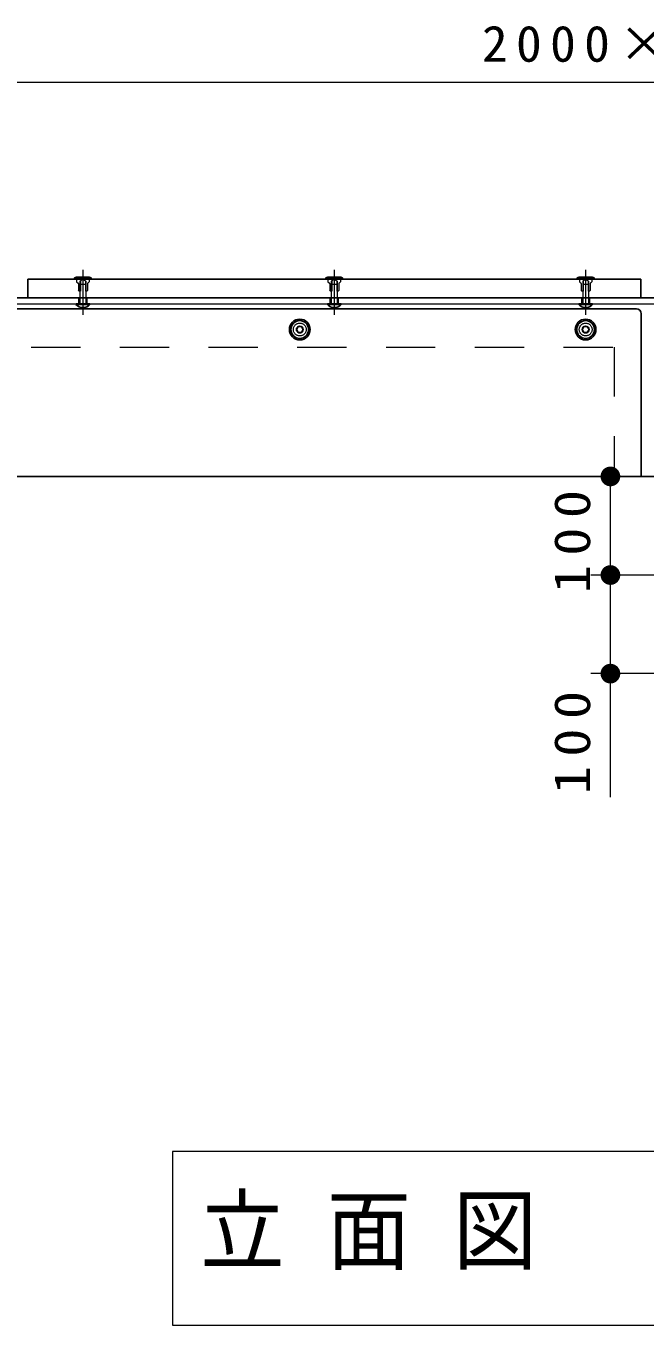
# Model space of a CAD drawing. Units: millimetres on the paper, with parts at other scales. Extents: x -385 to 0, y -19 to 267.
# Drawn here: x -313.6 to -282.2, y 35.9 to 101.7 of the extents above; entities that cross this region are included whole.
import ezdxf

# ---------------------------------------------------------------- set-up
doc = ezdxf.new("R2010")
doc.units = ezdxf.units.MM
doc.linetypes.add('USER1', pattern=[4.5, 2.5, -2])
doc.linetypes.add('USER2', pattern=[6, 3, -1, 1, -1])
doc.layers.add('LY_1', color=7, linetype='Continuous', lineweight=13)
doc.styles.add('ＭＳ ゴシック', font='')
doc.styles.get('ＭＳ ゴシック').set_extended_font_data('MS Gothic')

# ---------------------------------------------------------------- blocks, each defined once
blk = doc.blocks.new('filled_dot')
at = {"color": 0, "linetype": 'Continuous', "lineweight": -2, "const_width": 1.25}
blk.add_lwpolyline([(-0.625, 0, 1), (0.625, 0, 1)], format="xyb", close=True, dxfattribs=at)

msp = doc.modelspace()

# ---------------------------------------------------------------- linework, layer by layer
at = {"layer": 'LY_1'}
for p, q in [((-332.23, 98.895), (-232.23, 98.895)), ((-325.73, 87.645), (-238.73, 87.645)), ((-275.73, 78.895), (-284.923, 78.895)), ((-283.923, 73.895), (-283.923, 78.895)), ((-275.73, 73.895), (-284.923, 73.895)), ((-275.73, 73.895), (-284.923, 73.895)), ((-283.923, 62.634), (-283.923, 73.895)), ((-275.73, 68.895), (-284.923, 68.895)), ((-306.13, 44.663), (-306.13, 35.863)), ((-258.33, 44.663), (-306.13, 44.663)), ((-306.13, 35.863), (-258.33, 35.863))]:
    msp.add_line(p, q, dxfattribs=at)
at = {"layer": 'LY_1', "lineweight": 25}
for p, q in [((-311.005, 88.995), (-311.105, 88.97)), ((-310.255, 88.97), (-311.105, 88.97)), ((-311.105, 88.97), (-311.105, 88.895)), ((-310.355, 88.995), (-311.005, 88.995)), ((-310.355, 88.995), (-310.255, 88.97)), ((-310.255, 88.97), (-310.255, 88.895)), ((-298.255, 88.995), (-298.355, 88.97)), ((-297.505, 88.97), (-298.355, 88.97)), ((-298.355, 88.97), (-298.355, 88.895)), ((-297.605, 88.995), (-298.255, 88.995)), ((-297.605, 88.995), (-297.505, 88.97)), ((-297.505, 88.97), (-297.505, 88.895)), ((-285.505, 88.995), (-285.605, 88.97)), ((-284.755, 88.97), (-285.605, 88.97)), ((-285.605, 88.97), (-285.605, 88.895)), ((-284.855, 88.995), (-285.505, 88.995)), ((-284.855, 88.995), (-284.755, 88.97)), ((-284.755, 88.97), (-284.755, 88.895)), ((-313.48, 88.895), (-282.38, 88.895)), ((-313.48, 88.895), (-313.48, 87.945)), ((-282.38, 88.895), (-282.38, 87.945)), ((-335.48, 87.945), (-282.23, 87.945)), ((-311.03, 87.645), (-311.03, 87.62)), ((-311.03, 87.645), (-310.33, 87.645)), ((-311.03, 87.62), (-310.33, 87.62)), ((-310.33, 87.645), (-310.33, 87.62)), ((-298.28, 87.645), (-298.28, 87.62)), ((-298.28, 87.645), (-297.58, 87.645)), ((-298.28, 87.62), (-297.58, 87.62)), ((-297.58, 87.645), (-297.58, 87.62)), ((-285.53, 87.645), (-285.53, 87.62)), ((-285.53, 87.645), (-284.83, 87.645)), ((-285.53, 87.62), (-284.83, 87.62)), ((-284.83, 87.645), (-284.83, 87.62)), ((-250.98, 87.945), (-282.23, 87.945)), ((-329.855, 87.395), (-282.605, 87.395)), ((-282.355, 87.145), (-282.355, 78.895)), ((-299.853, 86.345), (-299.767, 86.495)), ((-299.853, 86.345), (-299.767, 86.195)), ((-299.594, 86.495), (-299.767, 86.495)), ((-299.594, 86.495), (-299.507, 86.345)), ((-299.594, 86.195), (-299.507, 86.345)), ((-285.353, 86.345), (-285.267, 86.495)), ((-285.353, 86.345), (-285.267, 86.195)), ((-285.094, 86.495), (-285.267, 86.495)), ((-285.094, 86.495), (-285.007, 86.345)), ((-285.094, 86.195), (-285.007, 86.345)), ((-299.594, 86.195), (-299.767, 86.195)), ((-285.094, 86.195), (-285.267, 86.195)), ((-337.23, 78.895), (-274.73, 78.895))]:
    msp.add_line(p, q, dxfattribs=at)
at = {"layer": 'LY_1', "linetype": 'USER2'}
for p, q in [((-310.68, 89.368), (-310.68, 87.09)), ((-297.93, 89.368), (-297.93, 87.09)), ((-285.18, 89.368), (-285.18, 87.09))]:
    msp.add_line(p, q, dxfattribs=at)
at = {"layer": 'LY_1', "linetype": 'USER1'}
for p, q in [((-310.998, 88.87), (-310.998, 88.77)), ((-310.998, 88.77), (-310.923, 88.695)), ((-310.92, 88.695), (-310.923, 88.695)), ((-310.905, 88.68), (-310.905, 88.32)), ((-310.88, 88.295), (-310.905, 88.32)), ((-310.805, 88.295), (-310.88, 88.295)), ((-310.68, 88.881), (-310.83, 88.795)), ((-310.83, 88.795), (-310.83, 87.645)), ((-310.83, 88.645), (-310.53, 88.645)), ((-310.805, 88.809), (-310.805, 88.295)), ((-310.53, 88.795), (-310.68, 88.881)), ((-310.555, 88.809), (-310.555, 88.295)), ((-310.48, 88.295), (-310.555, 88.295)), ((-310.53, 88.795), (-310.53, 87.645)), ((-310.48, 88.295), (-310.455, 88.32)), ((-310.455, 88.68), (-310.455, 88.32)), ((-310.437, 88.695), (-310.44, 88.695)), ((-310.362, 88.77), (-310.437, 88.695)), ((-310.362, 88.87), (-310.362, 88.77)), ((-298.248, 88.87), (-298.248, 88.77)), ((-298.248, 88.77), (-298.173, 88.695)), ((-298.17, 88.695), (-298.173, 88.695)), ((-298.155, 88.68), (-298.155, 88.32)), ((-298.13, 88.295), (-298.155, 88.32)), ((-298.055, 88.295), (-298.13, 88.295)), ((-297.93, 88.881), (-298.08, 88.795)), ((-298.08, 88.795), (-298.08, 87.645)), ((-298.08, 88.645), (-297.78, 88.645)), ((-298.055, 88.809), (-298.055, 88.295)), ((-297.78, 88.795), (-297.93, 88.881)), ((-297.805, 88.809), (-297.805, 88.295)), ((-297.73, 88.295), (-297.805, 88.295)), ((-297.78, 88.795), (-297.78, 87.645)), ((-297.73, 88.295), (-297.705, 88.32)), ((-297.705, 88.68), (-297.705, 88.32)), ((-297.687, 88.695), (-297.69, 88.695)), ((-297.612, 88.77), (-297.687, 88.695)), ((-297.612, 88.87), (-297.612, 88.77)), ((-285.498, 88.87), (-285.498, 88.77)), ((-285.498, 88.77), (-285.423, 88.695)), ((-285.42, 88.695), (-285.423, 88.695)), ((-285.405, 88.68), (-285.405, 88.32)), ((-285.38, 88.295), (-285.405, 88.32)), ((-285.305, 88.295), (-285.38, 88.295)), ((-285.18, 88.881), (-285.33, 88.795)), ((-285.33, 88.795), (-285.33, 87.645)), ((-285.33, 88.645), (-285.03, 88.645)), ((-285.305, 88.809), (-285.305, 88.295)), ((-285.03, 88.795), (-285.18, 88.881)), ((-285.055, 88.809), (-285.055, 88.295)), ((-284.98, 88.295), (-285.055, 88.295)), ((-285.03, 88.795), (-285.03, 87.645)), ((-284.98, 88.295), (-284.955, 88.32)), ((-284.955, 88.68), (-284.955, 88.32)), ((-284.937, 88.695), (-284.94, 88.695)), ((-284.862, 88.77), (-284.937, 88.695)), ((-284.862, 88.87), (-284.862, 88.77)), ((-310.88, 87.645), (-310.88, 87.945)), ((-310.48, 87.945), (-310.48, 87.645)), ((-298.13, 87.645), (-298.13, 87.945)), ((-297.73, 87.945), (-297.73, 87.645)), ((-285.38, 87.645), (-285.38, 87.945)), ((-284.98, 87.945), (-284.98, 87.645)), ((-326.805, 85.445), (-283.73, 85.445)), ((-283.73, 85.445), (-283.73, 78.895))]:
    msp.add_line(p, q, dxfattribs=at)
at = {"layer": 'LY_1', "lineweight": 25}
for centre, radius in [((-299.68, 86.345), 0.525), ((-299.68, 86.345), 0.45), ((-299.68, 86.345), 0.173), ((-285.18, 86.345), 0.525), ((-285.18, 86.345), 0.45), ((-285.18, 86.345), 0.173)]:
    msp.add_circle(centre, radius, dxfattribs=at)
at = {"layer": 'LY_1', "linetype": 'USER1'}
for centre in [(-299.68, 86.345), (-285.18, 86.345)]:
    msp.add_circle(centre, 0.325, dxfattribs=at)
for centre, radius, start, end in [((-311.023, 88.87), 0.025, 0, 90), ((-310.92, 88.68), 0.015, 0, 90), ((-310.44, 88.68), 0.015, 90, 180), ((-310.337, 88.87), 0.025, 90, 180), ((-298.273, 88.87), 0.025, 0, 90), ((-298.17, 88.68), 0.015, 0, 90), ((-297.69, 88.68), 0.015, 90, 180), ((-297.587, 88.87), 0.025, 90, 180), ((-285.523, 88.87), 0.025, 0, 90), ((-285.42, 88.68), 0.015, 0, 90), ((-284.94, 88.68), 0.015, 90, 180), ((-284.837, 88.87), 0.025, 90, 180)]:
    msp.add_arc(centre, radius, start, end, dxfattribs=at)
at = {"layer": 'LY_1', "lineweight": 25}
for centre, radius, start, end in [((-310.68, 87.922), 0.463, 220.86566, 319.13434), ((-297.93, 87.922), 0.463, 220.86566, 319.13434), ((-285.18, 87.922), 0.463, 220.86566, 319.13434), ((-282.605, 87.145), 0.25, 0, 90)]:
    msp.add_arc(centre, radius, start, end, dxfattribs=at)

# ---------------------------------------------------------------- block references
at = {"layer": 'LY_1', "xscale": 0.4, "yscale": 0.4}
for p, rotation in [((-283.923, 78.895), 270), ((-283.923, 73.895), 90), ((-283.923, 73.895), 270), ((-283.923, 68.895), 90)]:
    msp.add_blockref('filled_dot', p, dxfattribs=dict(at, rotation=rotation))

# ---------------------------------------------------------------- texts
at = {"layer": 'LY_1', "style": 'ＭＳ ゴシック'}
for s, insert, char_height, attachment_point in [('\\T1.32;\\W1.05;2000×2000', (-281.8, 99.895), 1.833, 8), ('\\T1.5;\\W0.95;立面図\u3000S=1/20', (-304.73, 40.263), 3.299, 4)]:
    msp.add_mtext(s, dxfattribs=dict(at, insert=insert, char_height=char_height, attachment_point=attachment_point))
at = {"layer": 'LY_1', "char_height": 1.833, "attachment_point": 8, "rotation": 90, "style": 'ＭＳ ゴシック'}
for insert in [(-284.923, 75.825), (-284.923, 65.634)]:
    msp.add_mtext('\\T1.33;\\W1.15;100', dxfattribs=dict(at, insert=insert))

doc.saveas('drawing.dxf')
